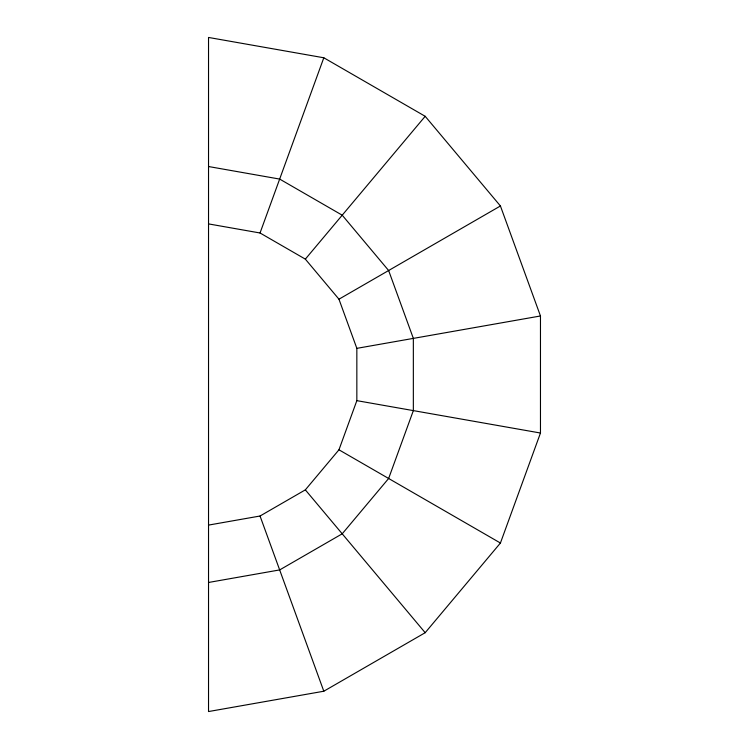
<?xml version="1.0" encoding="UTF-8"?>
<svg xmlns="http://www.w3.org/2000/svg" width="749" height="749" viewBox="0 0 749 749"><rect width="100%" height="100%" fill="white"/><g stroke="black" fill="none" stroke-linecap="round" stroke-linejoin="round"><path stroke-width="1.12" d="M208.531 525.096L260.043 516.014L305.339 489.865L338.96 449.803L356.842 400.649L356.842 348.351L338.96 299.197L305.339 259.135L260.043 232.986L323.811 57.776L208.531 37.45L208.531 711.55L323.811 691.224L425.189 632.699L500.426 543.025L540.469 433.025L540.469 315.975L500.426 205.975L425.189 116.301L323.811 57.776M305.339 259.135L425.189 116.301M338.96 299.197L500.426 205.975M356.842 348.351L540.469 315.975M208.531 582.469L279.667 569.923L342.218 533.812L388.637 478.48L413.345 410.611L413.345 338.389L388.637 270.52L342.218 215.188L279.667 179.077L208.531 166.531M208.531 223.904L260.043 232.986M356.842 400.649L540.469 433.025M338.96 449.803L500.426 543.025M305.339 489.865L425.189 632.699M260.043 516.014L323.811 691.224"/></g></svg>
